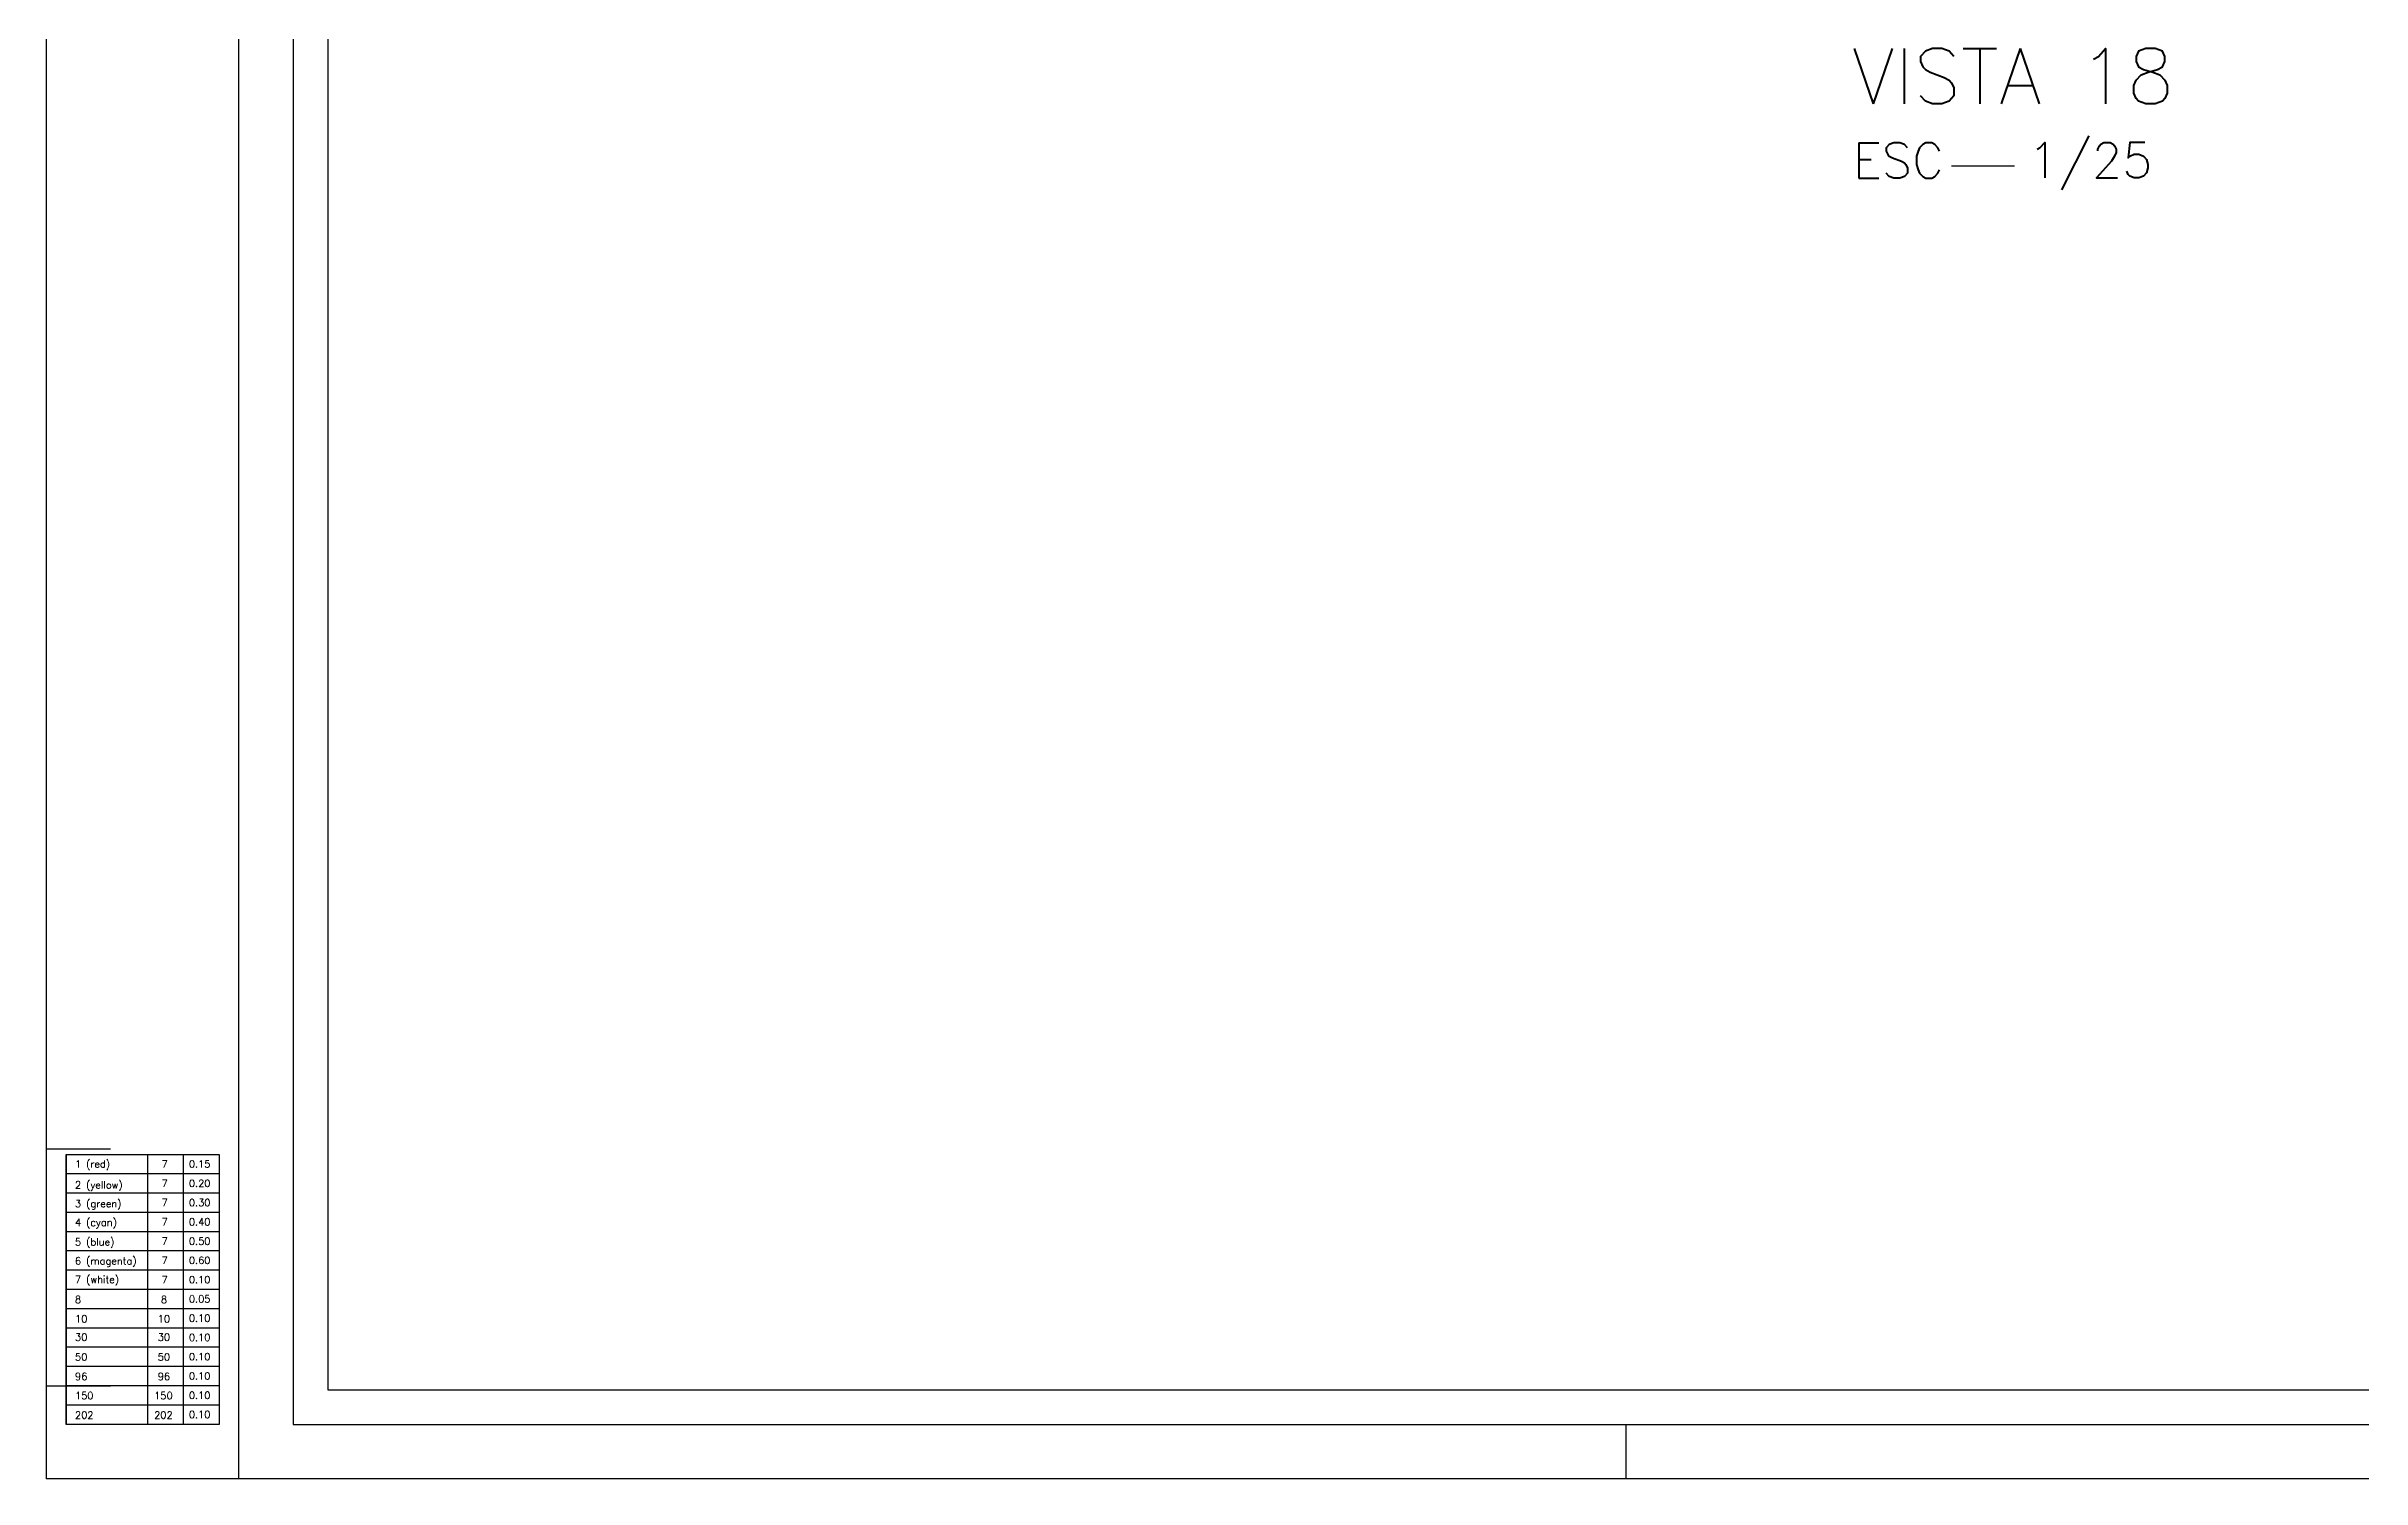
# Model space of a CAD drawing. Header units: millimetres. Extents: x 2182 to 2335, y 1488 to 1614.
# Drawn here: x 2314.51 to 2320.37, y 1501.35 to 1504.98 of the extents above; entities that cross this region are included whole.
import ezdxf

# ---------------------------------------------------------------- set-up
doc = ezdxf.new("R2010")
doc.units = ezdxf.units.MM
doc.layers.add('PAREDE', color=7, linetype='Continuous')
doc.layers.add('Prancha', color=6, linetype='Continuous')
doc.styles.add('ROMANS', font='romans')

msp = doc.modelspace()

# ---------------------------------------------------------------- linework, layer by layer
at = {"layer": 'PAREDE'}
for p, q in [((2314.5087, 1502.1846), (2314.6715, 1502.1846)), ((2314.5087, 1501.5846), (2314.6715, 1501.5846))]:
    msp.add_line(p, q, dxfattribs=at)
at = {"layer": 'Prancha', "color": 7}
for p, q in [((2314.9962, 1501.3497), (2314.9962, 1515.4497)), ((2319.3316, 1504.674), (2319.4915, 1504.674)), ((2318.5087, 1501.3497), (2318.5087, 1501.4872)), ((2334.5087, 1501.3497), (2314.9962, 1501.3497))]:
    msp.add_line(p, q, dxfattribs=at)
at = {"layer": 'Prancha', "color": 1, "linetype": 'Continuous', "ltscale": 0.003}
for p in [(2314.5087, 1507.2332), (2314.5087, 1507.2332), (2314.9962, 1501.3497)]:
    msp.add_line(p, (2314.5087, 1501.3497), dxfattribs=at)
at = {"layer": 'Prancha', "color": 8}
for p, q in [((2314.5587, 1502.1703), (2314.9462, 1502.1703)), ((2314.5587, 1501.4872), (2314.5587, 1502.1703)), ((2314.5587, 1502.1703), (2314.5587, 1501.4872)), ((2314.7649, 1502.1703), (2314.7649, 1501.4872)), ((2314.8555, 1502.1703), (2314.8555, 1501.4872)), ((2314.9462, 1502.1703), (2314.9462, 1501.4872)), ((2314.9462, 1502.1215), (2314.5587, 1502.1215)), ((2314.9462, 1502.0727), (2314.5587, 1502.0727)), ((2314.9462, 1502.0239), (2314.5587, 1502.0239)), ((2314.9462, 1501.9751), (2314.5587, 1501.9751)), ((2314.9462, 1501.9263), (2314.5587, 1501.9263)), ((2314.9462, 1501.8775), (2314.5587, 1501.8775)), ((2314.9462, 1501.8287), (2314.5587, 1501.8287)), ((2314.9462, 1501.78), (2314.5587, 1501.78)), ((2314.9462, 1501.7312), (2314.5587, 1501.7312)), ((2314.9462, 1501.6824), (2314.5587, 1501.6824)), ((2314.9462, 1501.6336), (2314.5587, 1501.6336)), ((2314.9462, 1501.5848), (2314.5587, 1501.5848)), ((2314.9462, 1501.536), (2314.5587, 1501.536)), ((2314.9462, 1501.4872), (2314.5587, 1501.4872))]:
    msp.add_line(p, q, dxfattribs=at)
at = {"layer": 'Prancha'}
msp.add_lwpolyline([(2334.3712, 1515.3122), (2315.1337, 1515.3122), (2315.1337, 1501.4872), (2334.3712, 1501.4872)], close=True, dxfattribs=at)
at = {"layer": 'Prancha', "color": 2}
msp.add_lwpolyline([(2331.697, 1515.2247), (2315.2212, 1515.2247), (2315.2212, 1501.5747), (2331.697, 1501.5747)], close=True, dxfattribs=at)

# ---------------------------------------------------------------- texts
at = {"layer": 'Prancha', "color": 8, "style": 'ROMANS'}
for s, height, p in [('1 (red)', 0.01819, (2314.5814, 1502.1374)), ('7', 0.0182, (2314.8006, 1502.1374)), ('0.15', 0.01819, (2314.8697, 1502.1374)), ('2 (yellow)', 0.01819, (2314.5814, 1502.0846)), ('7', 0.0182, (2314.8006, 1502.0886)), ('0.20', 0.01819, (2314.8697, 1502.0886)), ('3 (green)', 0.01819, (2314.5814, 1502.0371)), ('7', 0.0182, (2314.8006, 1502.0398)), ('0.30', 0.01819, (2314.8697, 1502.0398)), ('4 (cyan)', 0.01819, (2314.5814, 1501.9895)), ('7', 0.0182, (2314.8006, 1501.991)), ('0.40', 0.01819, (2314.8697, 1501.991)), ('5 (blue)', 0.01819, (2314.5814, 1501.9402)), ('6 (magenta)', 0.018193, (2314.5814, 1501.8922)), ('7', 0.0182, (2314.8006, 1501.9422)), ('7', 0.0182, (2314.8006, 1501.8934)), ('0.50', 0.01819, (2314.8697, 1501.9422)), ('0.60', 0.01819, (2314.8697, 1501.8934)), ('7 (white)', 0.01819, (2314.5814, 1501.8451)), ('7', 0.0182, (2314.8006, 1501.8447)), ('0.10', 0.01819, (2314.8697, 1501.8447)), ('8', 0.0182, (2314.5814, 1501.7944)), ('8', 0.0182, (2314.7988, 1501.7944)), ('0.05', 0.01819, (2314.8697, 1501.7959)), ('10', 0.01819, (2314.5814, 1501.7454)), ('10', 0.01819, (2314.7908, 1501.7454)), ('0.10', 0.01819, (2314.8697, 1501.7471)), ('30', 0.01819, (2314.5814, 1501.699)), ('30', 0.01819, (2314.7908, 1501.699)), ('0.10', 0.01819, (2314.8697, 1501.6983)), ('50', 0.01819, (2314.5814, 1501.6486)), ('96', 0.01819, (2314.5814, 1501.5995)), ('50', 0.01819, (2314.7908, 1501.6486)), ('96', 0.01819, (2314.7908, 1501.5995)), ('0.10', 0.01819, (2314.8697, 1501.6495)), ('0.10', 0.01819, (2314.8697, 1501.6007)), ('150', 0.01819, (2314.5814, 1501.5511)), ('150', 0.01819, (2314.7818, 1501.5511)), ('0.10', 0.01819, (2314.8697, 1501.5519)), ('202', 0.01819, (2314.5814, 1501.5017)), ('202', 0.01819, (2314.7818, 1501.5017)), ('0.10', 0.01819, (2314.8697, 1501.5031))]:
    msp.add_text(s, height=height, dxfattribs=at).set_placement(p)
at = {"layer": 'Prancha', "color": 2, "insert": (2319.0798, 1504.9015), "char_height": 0.14, "attachment_point": 4, "style": 'ROMANS'}
msp.add_mtext('VISTA 18', dxfattribs=at)
at = {"layer": 'Prancha', "color": 7, "char_height": 0.0896, "attachment_point": 4, "style": 'ROMANS'}
for s, insert in [('ESC', (2319.0824, 1504.688)), ('1/25', (2319.526, 1504.6736))]:
    msp.add_mtext(s, dxfattribs=dict(at, insert=insert))

doc.saveas('drawing.dxf')
